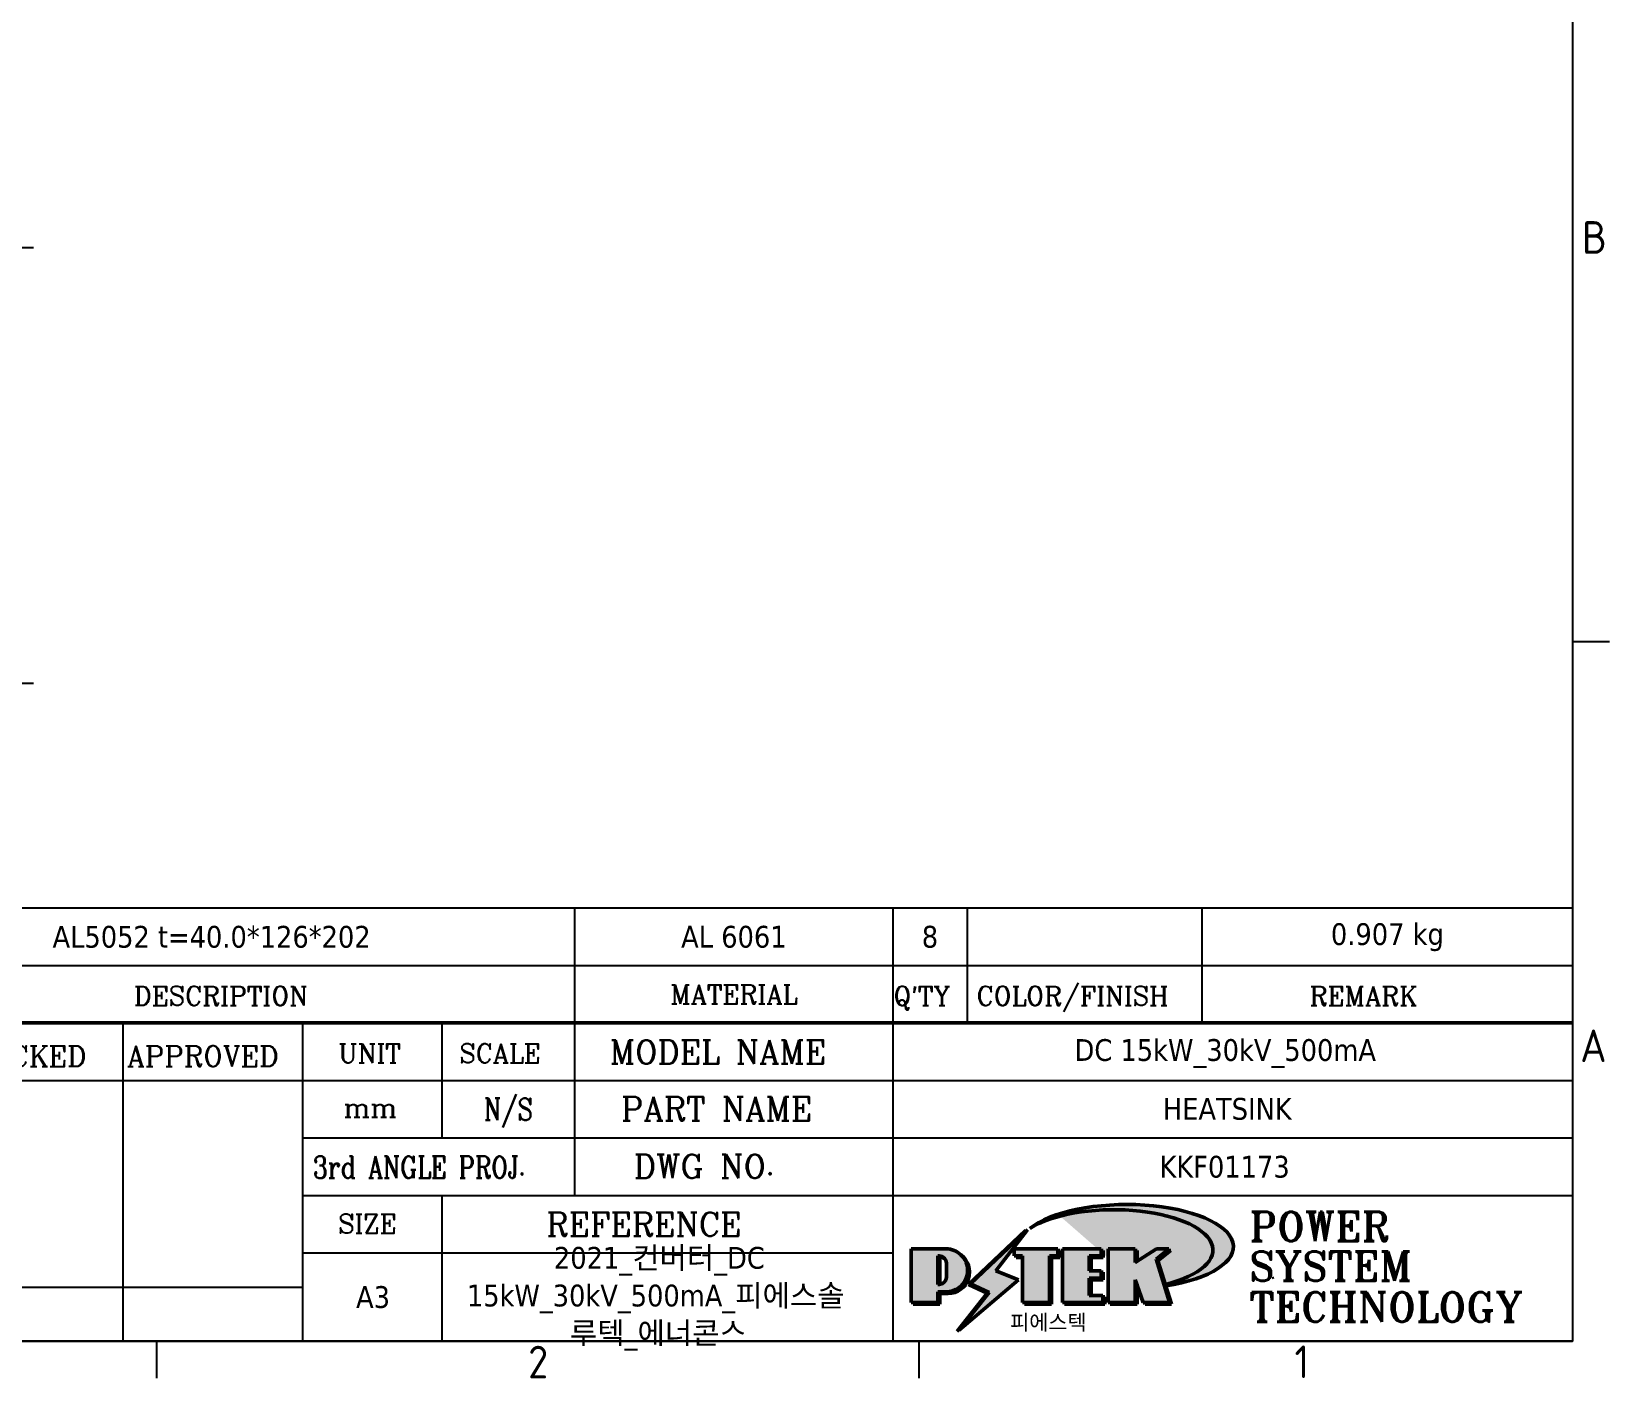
# Model space of a CAD drawing. Header units: millimetres. Extents: x 0 to 420, y 0 to 297.
# Drawn here: x 268.5 to 413.4, y 6.6 to 130.3 of the extents above; entities that cross this region are included whole.
import ezdxf
from ezdxf.enums import TextEntityAlignment as Align

# ---------------------------------------------------------------- set-up
doc = ezdxf.new("R2010")
doc.units = ezdxf.units.MM
doc.layers.get('0').update_dxf_attribs({"color": 3, "lineweight": 25, "true_color": 0x00ff00})
doc.layers.add('경계(ISO)', color=7, linetype='Continuous', lineweight=25)
doc.layers.add('해치(ISO)', color=7, linetype='Continuous', lineweight=18)
doc.layers.add('제목(ISO)', color=5, linetype='Continuous', lineweight=50, true_color=0x0000ff)
doc.layers.add('치수(ISO)', color=2, linetype='Continuous', lineweight=25, true_color=0xffff00)
doc.styles.add('HAN_370', font='', dxfattribs={"width": 2})
doc.styles.add('RC_284', font='ROMANC.shx')
doc.styles.add('RC_287', font='ROMANC.shx')
doc.styles.add('RC_292', font='ROMANC.shx')
doc.styles.add('ROMANT_294', font='romant.shx')
doc.styles.add('문자 텍스트_PSTEK_POSCO', font='isocp.shx')
doc.styles.add('치수 텍스트_PSTEK_POSCO', font='isocp.shx')
doc.styles.add('텍스트 스타일198', font='tahoma.ttf')
doc.styles.add('텍스트 스타일333', font='ROMANC.shx', dxfattribs={"width": 0.800000011920929})
doc.styles.get('HAN_370').set_extended_font_data('GulimChe')
doc.dimstyles.new('치수_PSTEK_POSCO', dxfattribs={"dimtxt": 3.5, "dimasz": 2.5, "dimexe": 2, "dimexo": 2.5, "dimgap": 1, "dimtad": 1, "dimrnd": 1e-08, "dimdsep": 46, "dimtxsty": '치수 텍스트_PSTEK_POSCO', "dimcen": 0.09, "dimdle": 10, "dimclrd": 7, "dimclre": 7, "dimclrt": 2, "dimadec": 1, "dimazin": 2, "dimtfac": 1, "dimtmove": 0, "dimatfit": 3, "dimfxl": 1, "dimtolj": 1, "dimlwd": -1, "dimlwe": -1, "dimarcsym": 0})

# ---------------------------------------------------------------- blocks, each defined once
blk = doc.blocks.new('경계 Default Border')
at = {"layer": '경계(ISO)'}
for p, q in [((410, 74.25000190734863), (413.4000015258789, 74.25000190734863)), ((280, 10), (280, 6.599999666213989)), ((350, 10), (350, 6.599999666213989))]:
    blk.add_line(p, q, dxfattribs=at)
at = {"layer": '경계(ISO)', "flags": 128}
blk.add_lwpolyline([(10, 10), (10, 287.0000076293945), (410, 287.0000076293945), (410, 10), (10, 10)], dxfattribs=at)
at = {"layer": '경계(ISO)', "color": 2, "true_color": 0xffff00, "char_height": 3.00000011920929, "attachment_point": 7, "style": '문자 텍스트_PSTEK_POSCO'}
for s, insert in [('B', (410.878270202895, 109.8463944559917)), ('A', (410.7144008173592, 35.61784856929444)), ('2', (314.127739416884, 6.57139439638704)), ('1', (384.4860661041481, 6.59999988079071))]:
    blk.add_mtext(s, dxfattribs=dict(at, insert=insert))
blk = doc.blocks.new('제목 블록 PSTEK')
at = {"true_color": 0x848484}
for points in [[(317.2195697678507, 17.0593801673321), (322.0326348870767, 21.62682475217465), (322.2781991042243, 21.94392121864296), (317.0471853425802, 16.97985676345368), (318.7512090904202, 16.1899260703855), (316.0018030350395, 12.71868385740789), (316.3356552234328, 13.00206718743325), (318.9235935156908, 16.2694494742633)], [(321.9846681452406, 19.60711530335299), (321.4042753185749, 19.60711530335299), (321.4042753185749, 19.45905590879572), (321.9846681452406, 19.45905590879572)], [(324.6615819988275, 19.45905590879572), (325.4196460989604, 19.45905590879572), (325.4196460989604, 20.11051724484596), (325.2419748254881, 20.11051724484596), (325.2419748254881, 19.60711530335299), (324.4839107253602, 19.60711530335299), (324.4839107253602, 15.3430047401139), (322.1623394187076, 15.3430047401139), (322.1623394187076, 15.19494534555726), (324.6615819988275, 15.19494534555726)], [(328.2914414389548, 19.45905590879572), (329.4054050004294, 19.45905590879572), (329.4054050004294, 20.11051724484596), (329.2277337269622, 20.11051724484596), (329.2277337269622, 19.60711530335299), (328.1137701654877, 19.60711530335299), (328.1137701654877, 18.25543873810179), (328.2914414389548, 18.25543873810179)], [(332.5088862584528, 20.1105172448466), (332.3312149849806, 20.1105172448466), (332.3312149849806, 18.99741471888368), (332.5088862584528, 19.11081371413894)], [(335.6156307331414, 20.11051724484596), (335.2535118015555, 20.11051724484596), (334.2514536401189, 19.30614745124769), (335.4855464857051, 15.3430047401139), (333.1954852176545, 15.3430047401139), (333.2478643833523, 15.19494534555726), (335.6632177591723, 15.19494534555726), (334.4291249135862, 19.15808805669106)], [(328.2914414389548, 17.41554667867274), (329.4054050004294, 17.41554667867274), (329.4054050004294, 18.10737934354514), (329.2277337269622, 18.10737934354514), (329.2277337269622, 17.56360607323003), (328.1137701654877, 17.56360607323003), (328.1137701654877, 15.9944660761648), (328.2914414389548, 15.9944660761648)], [(332.5088862584528, 16.92964231796647), (332.3312149849806, 17.43186301645164), (332.3312149849806, 15.3430047401139), (330.0369607660135, 15.3430047401139), (330.0369607660135, 15.19494534555726), (332.5088862584528, 15.19494534555726)], [(329.5356972676428, 15.8464066816075), (329.3580259941756, 15.8464066816075), (329.3580259941756, 15.3430047401139), (325.8342124037171, 15.3430047401139), (325.8342124037171, 15.19494534555726), (329.5356972676428, 15.19494534555726)]]:
    blk.add_hatch(color=252, dxfattribs=at).paths.add_polyline_path(points)
at = {"true_color": 0x0000ff}
blk.add_hatch(color=5, dxfattribs=at).paths.add_polyline_path([(321.6183518841322, 17.4193704504104), (319.5281351041078, 18.24969419629727), (322.4505835294948, 22.02344462252142), (317.2195697678507, 17.0593801673321), (318.9235935156908, 16.2694494742633), (316.1741874603099, 12.79820726128571)])
at = {"true_color": 0xff0000}
h = blk.add_hatch(color=1, dxfattribs=at)
edge = h.paths.add_edge_path(flags=0)
edge.add_line((314.2242174273352, 19.60711530335299), (314.2242174273352, 17.00126995915134))
edge.add_line((314.2242174273352, 17.00126995915134), (314.3485873187598, 17.00126995915134))
edge.add_arc((314.3485873187598, 17.6527312952023), 0.6514613360509371, 270, 360)
edge.add_line((315.0000486548106, 17.6527312952023), (315.0000486548106, 18.95565396730211))
edge.add_arc((314.3485873187598, 18.95565396730212), 0.6514613360508712, 0, 90)
edge.add_line((314.3485873187598, 19.60711530335299), (314.2242174273352, 19.60711530335299))
edge = h.paths.add_edge_path()
edge.add_arc((314.9847713324306, 18.28938669179658), 1.969189947606664, 269.9999999999959, 450)
edge.add_line((314.9847713324306, 20.25857663940318), (311.7664314776902, 20.25857663940324))
edge.add_line((311.7664314776902, 20.25857663940324), (311.7664314776902, 15.3430047401139))
edge.add_line((311.7664314776902, 15.3430047401139), (314.2242174273352, 15.3430047401139))
edge.add_line((314.2242174273352, 15.3430047401139), (314.2242174273352, 16.32019674418991))
edge.add_line((314.2242174273352, 16.32019674418991), (314.9847713324307, 16.32019674418991))
at = {"true_color": 0x848484}
h = blk.add_hatch(color=252, dxfattribs=at)
edge = h.paths.add_edge_path()
edge.add_arc((314.9847713324309, 18.28938669179657), 1.969189947606666, 270, 406.8278729790604)
edge.add_arc((315.1624426058984, 18.1413272972396), 1.969189947606962, -90, 53.560984836317004, ccw=False)
edge.add_line((315.1624426058984, 16.17213734963263), (314.4018887008024, 16.17213734963263))
edge.add_line((314.4018887008024, 16.17213734963263), (314.4018887008024, 15.19494534555726))
edge.add_line((314.4018887008024, 15.19494534555726), (311.9441027511573, 15.19494534555726))
edge.add_line((311.9441027511573, 15.19494534555726), (311.9441027511573, 15.3430047401139))
edge.add_line((311.9441027511573, 15.3430047401139), (314.2242174273352, 15.3430047401139))
edge.add_line((314.2242174273352, 15.3430047401139), (314.2242174273352, 16.32019674418991))
edge.add_line((314.2242174273352, 16.32019674418991), (314.9847713324309, 16.32019674418991))
h = blk.add_hatch(color=252, dxfattribs=at)
edge = h.paths.add_edge_path()
edge.add_line((314.4018887008024, 19.45905590879572), (314.5262585922315, 19.45905590879572))
edge.add_arc((314.5262585922314, 18.80759457274939), 0.6514613360463194, 60.4189348879147, 90.00000000000318, ccw=False)
edge.add_arc((314.3485873187602, 18.95565396730057), 0.6514613360524251, 39.96992292766206, 90.00000000009999)
edge.add_line((314.3485873187591, 19.60711530335307), (314.2242174273352, 19.60711530335298))
edge.add_line((314.2242174273352, 19.60711530335299), (314.2242174273352, 17.00126995915134))
edge.add_line((314.2242174273352, 17.00126995915134), (314.3485873187591, 17.00126995915134))
edge.add_arc((314.3485873187568, 17.652731295233), 0.6514613360816299, 270.0000000002, 274.6930825552478)
edge.add_line((314.4018887008024, 17.0034541317032), (314.4018887008024, 19.45905590879572))
at = {"true_color": 0xff0000}
for points in [[(324.4839107253602, 19.60711530335299), (325.2419748254881, 19.60711530335299), (325.2419748254881, 20.25857663940324), (321.2266040451076, 20.25857663940324), (321.2266040451076, 19.60711530335299), (321.9846681452406, 19.60711530335299), (321.9846681452406, 15.3430047401139), (324.4839107253602, 15.3430047401139)], [(329.2277337269622, 20.25857663940324), (325.65654113025, 20.25857663940324), (325.65654113025, 15.3430047401139), (329.3580259941756, 15.3430047401139), (329.3580259941756, 15.9944660761648), (328.1137701654877, 15.9944660761648), (328.1137701654877, 17.56360607323003), (329.2277337269622, 17.56360607323003), (329.2277337269622, 18.25543873810179), (328.1137701654877, 18.25543873810179), (328.1137701654877, 19.60711530335299), (329.2277337269622, 19.60711530335299)], [(332.3312149849806, 20.25857663940324), (329.8592894925411, 20.25857663940324), (329.8592894925411, 15.3430047401139), (332.3312149849806, 15.3430047401139), (332.3312149849806, 17.4318630164523), (333.0701931098801, 15.3430047401139), (335.4855464857051, 15.3430047401139), (334.2514536401189, 19.30614745124769), (335.4379594596742, 20.25857663940324), (334.3071782107978, 20.25857663940324), (332.3312149849806, 18.99741471888304)]]:
    blk.add_hatch(color=1, dxfattribs=at).paths.add_polyline_path(points)
at = {"layer": '해치(ISO)', "true_color": 0x27d1fc}
h = blk.add_hatch(color=140, dxfattribs=at)
edge = h.paths.add_edge_path()
edge.add_ellipse((330.3660919371412, 20.15576403068321), major_axis=(9.100907360794343, 0), ratio=0.4069904968023172, start_angle=301.3098473703837, end_angle=507.7436900681698)
edge.add_ellipse((331.5340919371412, 20.4634168429492), major_axis=(-9.82350664112931, 0), ratio=0.3942600559756514, start_angle=111.51207141178469, end_angle=334.47025347086895, ccw=False)
edge.add_line((335.1363447531188, 16.8601935978785), (335.0955236905705, 16.99119398620872))
at = {"color": 180, "true_color": 0x3f00ff}
for p, q in [((182.4757929790549, 51.56524660363496), (372.4757929537551, 51.56524660363496)), ((280.8758854511282, 51.56524660363496), (280.8758854511282, 41.00524660363494)), ((310.0881549537552, 51.56524660363496), (310.0881549537553, 41.00524660363494)), ((316.9044520275131, 51.56524660363496), (316.9044520275127, 41.00524660363494)), ((338.4566026226726, 51.56524660363496), (338.4566026226727, 41.00524660363494)), ((372.4757929537551, 51.56524660363496), (372.4757929537551, 11.79100474011389)), ((182.475792979055, 46.2852466036349), (372.4757929537551, 46.28524660363492)), ((239.4288871878316, 11.79100474011392), (239.4288871878316, 41.00524660363494)), ((255.9175931367356, 11.79100474011392), (255.9175931367356, 41.00524660363494)), ((268.6918866058747, 41.00524660363494), (268.6918866058747, 30.44524660363498)), ((280.8758854511282, 41.00524660363494), (280.8758854511282, 25.16524660363502)), ((310.088154953755, 41.00524660363494), (310.088154953755, 11.79100474011392)), ((206.451475290024, 35.72524660363497), (372.4757929537551, 35.72524660363497)), ((255.917593136736, 30.44524660363498), (372.4757929537552, 30.44524660363501)), ((255.9175931367359, 25.16524660363502), (372.4757929537552, 25.165246603635)), ((268.6918866058744, 25.16524660363502), (268.6918866058744, 11.79100474011392)), ((255.9175931367359, 19.88524660363481), (310.0881549537553, 19.88524660363481)), ((206.451475290024, 16.74100474011396), (255.9175931367359, 16.74100474011396)), ((182.475792979055, 11.79100474011392), (372.4757929537551, 11.79100474011389))]:
    blk.add_line(p, q, dxfattribs=at)
at = {"color": 7, "lineweight": 50}
blk.add_line((206.451475290024, 41.00524660363494), (372.4757929537551, 41.00524660363496), dxfattribs=at)
at = {"color": 7}
for p, q in [((322.2781991042243, 21.94392121864296), (317.0471853425802, 16.97985676345368)), ((322.4505835294948, 22.02344462252142), (317.2195697678507, 17.0593801673321)), ((319.5281351041078, 18.24969419629727), (322.4505835294948, 22.02344462252142)), ((322.0326348870767, 21.62682475217465), (322.2781991042243, 21.94392121864296)), ((317.2195697678507, 17.0593801673321), (322.0326348870767, 21.62682475217465)), ((311.7664314776902, 20.25900474011391), (311.7664314776902, 15.34300474011391)), ((314.9847713324309, 20.25857663940324), (311.7664314776902, 20.25857663940324)), ((314.9847713324309, 20.25857663940324), (311.7664314776902, 20.25857663940324)), ((311.7664314776902, 20.25857663940324), (311.7664314776902, 15.3430047401139)), ((314.2242174273352, 17.00126995915134), (314.2242174273352, 19.60711530335299)), ((314.2242174273352, 19.60711530335299), (314.3485873187591, 19.60711530335299)), ((314.3485873187591, 19.60711530335299), (314.2242174273352, 19.60711530335299)), ((314.2242174273352, 19.60711530335299), (314.2242174273352, 17.00126995915134)), ((314.2242174273352, 17.00126995915134), (314.2242174273352, 19.60711530335299)), ((314.2242174273352, 19.60711530335299), (314.3485873187591, 19.60711530335299)), ((314.4018887008024, 19.45905590879572), (314.5262585922314, 19.45905590879572)), ((314.4018887008024, 17.0034541317032), (314.4018887008024, 19.45905590879572)), ((315.0000486548106, 18.95565396730275), (315.0000486548106, 17.65273129520161)), ((315.0000486548106, 18.95565396730275), (315.0000486548106, 17.65273129520161)), ((325.2419748254881, 20.25857663940324), (321.2266040451076, 20.25857663940324)), ((321.2266040451076, 20.25857663940324), (321.2266040451076, 19.60711530335299)), ((325.2419748254881, 20.25857663940324), (321.2266040451076, 20.25857663940324)), ((321.2266040451076, 20.25857663940324), (321.2266040451076, 19.60711530335299)), ((321.2266040451076, 19.60711530335299), (321.9846681452406, 19.60711530335299)), ((321.2266040451076, 19.60711530335299), (321.9846681452406, 19.60711530335299)), ((321.4042753185749, 19.60711530335299), (321.4042753185749, 19.45905590879572)), ((321.9846681452406, 19.60711530335299), (321.4042753185749, 19.60711530335299)), ((321.4042753185749, 19.45905590879572), (321.9846681452406, 19.45905590879572)), ((321.9846681452406, 19.60711530335299), (321.9846681452406, 15.3430047401139)), ((321.9846681452406, 19.45905590879572), (321.9846681452406, 19.60711530335299)), ((321.9846681452406, 19.60711530335299), (321.9846681452406, 15.3430047401139)), ((324.4839107253602, 19.60711530335299), (325.2419748254881, 19.60711530335299)), ((324.4839107253602, 15.3430047401139), (324.4839107253602, 19.60711530335299)), ((325.2419748254881, 19.60711530335299), (324.4839107253602, 19.60711530335299)), ((324.4839107253602, 19.60711530335299), (324.4839107253602, 15.3430047401139)), ((324.4839107253602, 19.60711530335299), (325.2419748254881, 19.60711530335299)), ((324.4839107253602, 15.3430047401139), (324.4839107253602, 19.60711530335299)), ((324.6615819988275, 19.45905590879572), (325.4196460989604, 19.45905590879572)), ((324.6615819988275, 15.19494534555726), (324.6615819988275, 19.45905590879572)), ((325.2419748254881, 19.60711530335299), (325.2419748254881, 20.25857663940324)), ((325.2419748254881, 19.60711530335299), (325.2419748254881, 20.25857663940324)), ((325.4196460989604, 20.11051724484596), (325.2419748254881, 20.11051724484596)), ((325.2419748254881, 20.11051724484596), (325.2419748254881, 19.60711530335299)), ((325.4196460989604, 19.45905590879572), (325.4196460989604, 20.11051724484596)), ((329.2277337269622, 20.25857663940324), (325.65654113025, 20.25857663940324)), ((325.65654113025, 20.25857663940324), (325.65654113025, 15.3430047401139)), ((325.65654113025, 20.25857663940324), (325.65654113025, 15.3430047401139)), ((329.2277337269622, 20.25857663940324), (325.65654113025, 20.25857663940324)), ((328.1137701654877, 18.25543873810179), (328.1137701654877, 19.60711530335299)), ((328.1137701654877, 19.60711530335299), (329.2277337269622, 19.60711530335299)), ((329.2277337269622, 19.60711530335299), (328.1137701654877, 19.60711530335299)), ((328.1137701654877, 19.60711530335299), (328.1137701654877, 18.25543873810179)), ((328.1137701654877, 18.25543873810179), (328.1137701654877, 19.60711530335299)), ((328.1137701654877, 19.60711530335299), (329.2277337269622, 19.60711530335299)), ((328.2914414389548, 18.25543873810179), (328.2914414389548, 19.45905590879572)), ((328.2914414389548, 19.45905590879572), (329.4054050004294, 19.45905590879572)), ((329.2277337269622, 19.60711530335299), (329.2277337269622, 20.25857663940324)), ((329.2277337269622, 19.60711530335299), (329.2277337269622, 20.25857663940324)), ((329.4054050004294, 20.11051724484596), (329.2277337269622, 20.11051724484596)), ((329.2277337269622, 20.11051724484596), (329.2277337269622, 19.60711530335299)), ((329.4054050004294, 19.45905590879572), (329.4054050004294, 20.11051724484596)), ((332.3312149849806, 20.25857663940324), (329.8592894925411, 20.25857663940324)), ((329.8592894925411, 20.25857663940324), (329.8592894925411, 15.3430047401139)), ((329.8592894925411, 20.25857663940324), (329.8592894925411, 15.3430047401139)), ((332.3312149849806, 20.25857663940324), (329.8592894925411, 20.25857663940324)), ((334.3071782107978, 20.25857663940324), (332.3312149849806, 18.99741471888304)), ((332.3312149849806, 18.99741471888304), (332.3312149849806, 20.25857663940324)), ((334.3071782107978, 20.25857663940324), (332.3312149849806, 18.99741471888304)), ((332.3312149849806, 18.99741471888304), (332.3312149849806, 20.25857663940324)), ((332.5088862584528, 20.1105172448466), (332.3312149849806, 20.1105172448466)), ((332.3312149849806, 20.1105172448466), (332.3312149849806, 18.99741471888368)), ((332.3312149849806, 18.99741471888368), (332.5088862584528, 19.11081371413894)), ((332.5088862584528, 19.11081371413894), (332.5088862584528, 20.1105172448466)), ((334.2514536401189, 19.30614745124769), (335.4379594596742, 20.25857663940324)), ((334.2514536401189, 19.30614745124769), (335.4379594596742, 20.25857663940324)), ((335.2535118015555, 20.11051724484596), (334.2514536401189, 19.30614745124769)), ((335.4855464857051, 15.3430047401139), (334.2514536401189, 19.30614745124769)), ((334.2514536401189, 19.30614745124769), (335.4855464857051, 15.3430047401139)), ((335.4855464857051, 15.3430047401139), (334.2514536401189, 19.30614745124769)), ((335.4379594596742, 20.25857663940324), (334.3071782107978, 20.25857663940324)), ((335.4379594596742, 20.25857663940324), (334.3071782107978, 20.25857663940324)), ((334.4291249135862, 19.15808805669104), (335.6156307331414, 20.11051724484596)), ((335.6632177591723, 15.19494534555726), (334.4291249135862, 19.15808805669104)), ((335.6156307331414, 20.11051724484596), (335.2535118015555, 20.11051724484596)), ((316.1741874603099, 12.79820726128571), (321.6183518841322, 17.4193704504104)), ((321.6183518841322, 17.4193704504104), (319.5281351041078, 18.24969419629727)), ((329.2277337269622, 18.25543873810179), (328.1137701654877, 18.25543873810179)), ((328.1137701654877, 18.25543873810179), (328.2914414389548, 18.25543873810179)), ((329.2277337269622, 18.25543873810179), (328.1137701654877, 18.25543873810179)), ((328.1137701654877, 17.56360607323003), (329.2277337269622, 17.56360607323003)), ((328.1137701654877, 15.9944660761648), (328.1137701654877, 17.56360607323003)), ((329.2277337269622, 17.56360607323003), (328.1137701654877, 17.56360607323003)), ((328.1137701654877, 17.56360607323003), (328.1137701654877, 15.9944660761648)), ((328.1137701654877, 17.56360607323003), (329.2277337269622, 17.56360607323003)), ((328.1137701654877, 15.9944660761648), (328.1137701654877, 17.56360607323003)), ((328.2914414389548, 15.9944660761648), (328.2914414389548, 17.41554667867274)), ((328.2914414389548, 17.41554667867274), (329.4054050004294, 17.41554667867274)), ((329.2277337269622, 17.56360607323003), (329.2277337269622, 18.25543873810179)), ((329.2277337269622, 17.56360607323003), (329.2277337269622, 18.25543873810179)), ((329.4054050004294, 18.10737934354514), (329.2277337269622, 18.10737934354514)), ((329.2277337269622, 18.10737934354514), (329.2277337269622, 17.56360607323003)), ((329.4054050004294, 17.41554667867274), (329.4054050004294, 18.10737934354514)), ((332.3312149849806, 17.4318630164523), (333.0701931098801, 15.3430047401139)), ((332.3312149849806, 15.3430047401139), (332.3312149849806, 17.4318630164523)), ((332.5088862584528, 16.92964231796647), (332.3312149849806, 17.43186301645164)), ((332.3312149849806, 17.43186301645164), (332.3312149849806, 15.3430047401139)), ((332.3312149849806, 17.4318630164523), (333.0701931098801, 15.3430047401139)), ((332.3312149849806, 15.3430047401139), (332.3312149849806, 17.4318630164523)), ((345.0447381189468, 17.50375595811051), (344.9867755289346, 17.689895936919)), ((314.3485873187591, 17.00126995915134), (314.2242174273352, 17.00126995915134)), ((314.2242174273352, 17.00126995915134), (314.3485873187591, 17.00126995915134)), ((314.3485873187591, 17.00126995915134), (314.2242174273352, 17.00126995915134)), ((314.2242174273352, 16.32019674418991), (314.9847713324309, 16.32019674418991)), ((314.2242174273352, 15.3430047401139), (314.2242174273352, 16.32019674418991)), ((314.9847713324309, 16.32019674418991), (314.2242174273352, 16.32019674418991)), ((314.2242174273352, 16.32019674418991), (314.2242174273352, 15.3430047401139)), ((314.2242174273352, 16.32019674418991), (314.9847713324309, 16.32019674418991)), ((314.2242174273352, 15.3430047401139), (314.2242174273352, 16.32019674418991)), ((314.4018887008024, 16.17213734963263), (315.162442605898, 16.17213734963263)), ((314.4018887008024, 15.19494534555726), (314.4018887008024, 16.17213734963263)), ((318.7512090904202, 16.1899260703855), (316.0018030350395, 12.71868385740789)), ((318.9235935156908, 16.2694494742633), (316.1741874603099, 12.79820726128571)), ((316.3356552234328, 13.00206718743325), (318.9235935156908, 16.2694494742633)), ((317.0471853425802, 16.97985676345368), (318.7512090904202, 16.1899260703855)), ((318.9235935156908, 16.2694494742633), (317.2195697678507, 17.0593801673321)), ((317.2195697678507, 17.0593801673321), (318.9235935156908, 16.2694494742633)), ((329.3580259941756, 15.9944660761648), (328.1137701654877, 15.9944660761648)), ((328.1137701654877, 15.9944660761648), (328.2914414389548, 15.9944660761648)), ((329.3580259941756, 15.9944660761648), (328.1137701654877, 15.9944660761648)), ((329.3580259941756, 15.3430047401139), (329.3580259941756, 15.9944660761648)), ((329.3580259941756, 15.3430047401139), (329.3580259941756, 15.9944660761648)), ((332.5088862584528, 15.19494534555726), (332.5088862584528, 16.92964231796647)), ((311.7664314776902, 15.3430047401139), (314.2242174273352, 15.3430047401139)), ((311.7664314776902, 15.3430047401139), (314.2242174273352, 15.3430047401139)), ((314.2242174273352, 15.3430047401139), (311.9441027511573, 15.3430047401139)), ((311.9441027511573, 15.3430047401139), (311.9441027511573, 15.19494534555726)), ((311.9441027511573, 15.19494534555726), (314.4018887008024, 15.19494534555726)), ((321.9846681452406, 15.3430047401139), (324.4839107253602, 15.3430047401139)), ((321.9846681452406, 15.3430047401139), (324.4839107253602, 15.3430047401139)), ((324.4839107253602, 15.3430047401139), (322.1623394187076, 15.3430047401139)), ((322.1623394187076, 15.3430047401139), (322.1623394187076, 15.19494534555726)), ((322.1623394187076, 15.19494534555726), (324.6615819988275, 15.19494534555726)), ((325.65654113025, 15.3430047401139), (329.3580259941756, 15.3430047401139)), ((325.65654113025, 15.3430047401139), (329.3580259941756, 15.3430047401139)), ((329.3580259941756, 15.3430047401139), (325.8342124037171, 15.3430047401139)), ((325.8342124037171, 15.3430047401139), (325.8342124037171, 15.19494534555726)), ((325.8342124037171, 15.19494534555726), (329.5356972676428, 15.19494534555726)), ((329.5356972676428, 15.8464066816075), (329.3580259941756, 15.8464066816075)), ((329.3580259941756, 15.8464066816075), (329.3580259941756, 15.3430047401139)), ((329.5356972676428, 15.19494534555726), (329.5356972676428, 15.8464066816075)), ((329.8592894925411, 15.3430047401139), (332.3312149849806, 15.3430047401139)), ((329.8592894925411, 15.3430047401139), (332.3312149849806, 15.3430047401139)), ((332.3312149849806, 15.3430047401139), (330.0369607660135, 15.3430047401139)), ((330.0369607660135, 15.3430047401139), (330.0369607660135, 15.19494534555726)), ((330.0369607660135, 15.19494534555726), (332.5088862584528, 15.19494534555726)), ((333.0701931098801, 15.3430047401139), (335.4855464857051, 15.3430047401139)), ((333.0701931098801, 15.3430047401139), (335.4855464857051, 15.3430047401139)), ((335.4855464857051, 15.3430047401139), (333.1954852176545, 15.3430047401139)), ((333.1954852176545, 15.3430047401139), (333.2478643833523, 15.19494534555726)), ((333.2478643833523, 15.19494534555726), (335.6632177591723, 15.19494534555726)), ((316.0018030350395, 12.71868385740789), (316.3356552234328, 13.00206718743325))]:
    blk.add_line(p, q, dxfattribs=at)
at = {"color": 5, "true_color": 0x0000ff}
for p, q in [((322.4505835294948, 22.02344462252142), (317.2195697678507, 17.0593801673321)), ((319.5281351041078, 18.24969419629727), (322.4505835294948, 22.02344462252142)), ((316.1741874603099, 12.79820726128571), (321.6183518841322, 17.4193704504104)), ((321.6183518841322, 17.4193704504104), (319.5281351041078, 18.24969419629727)), ((318.9235935156908, 16.2694494742633), (316.1741874603099, 12.79820726128571)), ((317.2195697678507, 17.0593801673321), (318.9235935156908, 16.2694494742633))]:
    blk.add_line(p, q, dxfattribs=at)
at = {"color": 1, "true_color": 0xff0000}
for p, q in [((314.9847713324309, 20.25857663940324), (311.7664314776902, 20.25857663940324)), ((311.7664314776902, 20.25857663940324), (311.7664314776902, 15.3430047401139)), ((314.2242174273352, 17.00126995915134), (314.2242174273352, 19.60711530335299)), ((314.2242174273352, 19.60711530335299), (314.3485873187591, 19.60711530335299)), ((315.0000486548106, 18.95565396730275), (315.0000486548106, 17.65273129520161)), ((325.2419748254881, 20.25857663940324), (321.2266040451076, 20.25857663940324)), ((321.2266040451076, 20.25857663940324), (321.2266040451076, 19.60711530335299)), ((321.2266040451076, 19.60711530335299), (321.9846681452406, 19.60711530335299)), ((321.9846681452406, 19.60711530335299), (321.9846681452406, 15.3430047401139)), ((324.4839107253602, 19.60711530335299), (325.2419748254881, 19.60711530335299)), ((324.4839107253602, 15.3430047401139), (324.4839107253602, 19.60711530335299)), ((325.2419748254881, 19.60711530335299), (325.2419748254881, 20.25857663940324)), ((329.2277337269622, 20.25857663940324), (325.65654113025, 20.25857663940324)), ((325.65654113025, 20.25857663940324), (325.65654113025, 15.3430047401139)), ((328.1137701654877, 18.25543873810179), (328.1137701654877, 19.60711530335299)), ((328.1137701654877, 19.60711530335299), (329.2277337269622, 19.60711530335299)), ((329.2277337269622, 19.60711530335299), (329.2277337269622, 20.25857663940324)), ((332.3312149849806, 20.25857663940324), (329.8592894925411, 20.25857663940324)), ((329.8592894925411, 20.25857663940324), (329.8592894925411, 15.3430047401139)), ((334.3071782107978, 20.25857663940324), (332.3312149849806, 18.99741471888304)), ((332.3312149849806, 18.99741471888304), (332.3312149849806, 20.25857663940324)), ((334.2514536401189, 19.30614745124769), (335.4379594596742, 20.25857663940324)), ((335.4855464857051, 15.3430047401139), (334.2514536401189, 19.30614745124769)), ((335.4379594596742, 20.25857663940324), (334.3071782107978, 20.25857663940324)), ((329.2277337269622, 18.25543873810179), (328.1137701654877, 18.25543873810179)), ((328.1137701654877, 17.56360607323003), (329.2277337269622, 17.56360607323003)), ((328.1137701654877, 15.9944660761648), (328.1137701654877, 17.56360607323003)), ((329.2277337269622, 17.56360607323003), (329.2277337269622, 18.25543873810179)), ((332.3312149849806, 17.4318630164523), (333.0701931098801, 15.3430047401139)), ((332.3312149849806, 15.3430047401139), (332.3312149849806, 17.4318630164523)), ((314.3485873187591, 17.00126995915134), (314.2242174273352, 17.00126995915134)), ((314.2242174273352, 16.32019674418991), (314.9847713324309, 16.32019674418991)), ((314.2242174273352, 15.3430047401139), (314.2242174273352, 16.32019674418991)), ((329.3580259941756, 15.9944660761648), (328.1137701654877, 15.9944660761648)), ((329.3580259941756, 15.3430047401139), (329.3580259941756, 15.9944660761648)), ((311.7664314776902, 15.3430047401139), (314.2242174273352, 15.3430047401139)), ((321.9846681452406, 15.3430047401139), (324.4839107253602, 15.3430047401139)), ((325.65654113025, 15.3430047401139), (329.3580259941756, 15.3430047401139)), ((329.8592894925411, 15.3430047401139), (332.3312149849806, 15.3430047401139)), ((333.0701931098801, 15.3430047401139), (335.4855464857051, 15.3430047401139))]:
    blk.add_line(p, q, dxfattribs=at)
at = {"color": 7}
for centre, radius, start, end in [((314.3485873187598, 18.95565396730211), 0.6514613360508712, 0, 90), ((314.3485873187602, 18.95565396730057), 0.6514613360524251, 39.96992292766117, 90), ((314.3485873187598, 18.95565396730212), 0.6514613360508712, 0, 90), ((314.5262585922314, 18.80759457274939), 0.6514613360463193, 60.41893488791137, 90), ((314.9847713324309, 18.28938669179658), 1.969189947606665, 270, 90), ((314.9847713324309, 18.28938669179658), 1.969189947606665, 270, 90), ((314.9847713324307, 18.2893866917965), 1.969189947606594, 270, 46.82787297909833), ((315.1624426058984, 18.1413272972396), 1.969189947606961, 270, 53.56098483636067), ((314.3485873187597, 17.65273129520228), 0.6514613360509381, 270, 0), ((314.3485873187598, 17.6527312952023), 0.6514613360509381, 270, 0), ((314.3485873187568, 17.652731295233), 0.6514613360816299, 270, 274.6930825552478)]:
    blk.add_arc(centre, radius, start, end, dxfattribs=at)
at = {"color": 1, "true_color": 0xff0000}
for centre, radius, start, end in [((314.3485873187598, 18.95565396730211), 0.6514613360508712, 0, 90), ((314.9847713324309, 18.28938669179657), 1.969189947606665, 270, 90), ((314.3485873187598, 17.6527312952023), 0.6514613360509381, 270, 0)]:
    blk.add_arc(centre, radius, start, end, dxfattribs=at)
at = {"layer": '제목(ISO)'}
for p, q in [((322.2781991042243, 21.94392121864296), (317.0471853425802, 16.97985676345368)), ((322.4505835294948, 22.02344462252142), (317.2195697678507, 17.0593801673321)), ((319.5281351041078, 18.24969419629727), (322.4505835294948, 22.02344462252142)), ((322.0326348870767, 21.62682475217465), (322.2781991042243, 21.94392121864296)), ((317.2195697678507, 17.0593801673321), (322.0326348870767, 21.62682475217465)), ((314.9847713324306, 20.25857663940324), (311.7664314776902, 20.25857663940324)), ((311.7664314776902, 20.25857663940324), (311.7664314776902, 15.3430047401139)), ((314.2242174273352, 17.00126995915134), (314.2242174273352, 19.60711530335299)), ((314.2242174273352, 19.60711530335299), (314.3485873187598, 19.60711530335299)), ((314.3485873187591, 19.60711530335299), (314.2242174273352, 19.60711530335299)), ((314.2242174273352, 19.60711530335299), (314.2242174273352, 17.00126995915134)), ((314.4018887008024, 19.45905590879572), (314.5262585922314, 19.45905590879572)), ((314.4018887008024, 17.0034541317032), (314.4018887008024, 19.45905590879572)), ((315.0000486548106, 18.95565396730211), (315.0000486548106, 17.6527312952023)), ((325.2419748254881, 20.25857663940324), (321.2266040451076, 20.25857663940324)), ((321.2266040451076, 20.25857663940324), (321.2266040451076, 19.60711530335299)), ((321.2266040451076, 19.60711530335299), (321.9846681452406, 19.60711530335299)), ((321.9846681452406, 19.60711530335299), (321.4042753185749, 19.60711530335299)), ((321.4042753185749, 19.60711530335299), (321.4042753185749, 19.45905590879572)), ((321.4042753185749, 19.45905590879572), (321.9846681452406, 19.45905590879572)), ((321.9846681452406, 19.60711530335299), (321.9846681452406, 15.3430047401139)), ((321.9846681452406, 19.45905590879572), (321.9846681452406, 19.60711530335299)), ((324.4839107253602, 19.60711530335299), (325.2419748254881, 19.60711530335299)), ((324.4839107253602, 15.3430047401139), (324.4839107253602, 19.60711530335299)), ((325.2419748254881, 19.60711530335299), (324.4839107253602, 19.60711530335299)), ((324.4839107253602, 19.60711530335299), (324.4839107253602, 15.3430047401139)), ((324.6615819988275, 19.45905590879572), (325.4196460989604, 19.45905590879572)), ((324.6615819988275, 15.19494534555726), (324.6615819988275, 19.45905590879572)), ((325.2419748254881, 19.60711530335299), (325.2419748254881, 20.25857663940324)), ((325.4196460989604, 20.11051724484596), (325.2419748254881, 20.11051724484596)), ((325.2419748254881, 20.11051724484596), (325.2419748254881, 19.60711530335299)), ((325.4196460989604, 19.45905590879572), (325.4196460989604, 20.11051724484596)), ((329.2277337269622, 20.25857663940324), (325.65654113025, 20.25857663940324)), ((325.65654113025, 20.25857663940324), (325.65654113025, 15.3430047401139)), ((328.1137701654877, 18.25543873810179), (328.1137701654877, 19.60711530335299)), ((328.1137701654877, 19.60711530335299), (329.2277337269622, 19.60711530335299)), ((329.2277337269622, 19.60711530335299), (328.1137701654877, 19.60711530335299)), ((328.1137701654877, 19.60711530335299), (328.1137701654877, 18.25543873810179)), ((328.2914414389548, 19.45905590879572), (329.4054050004294, 19.45905590879572)), ((328.2914414389548, 18.25543873810179), (328.2914414389548, 19.45905590879572)), ((329.2277337269622, 19.60711530335299), (329.2277337269622, 20.25857663940324)), ((329.4054050004294, 20.11051724484596), (329.2277337269622, 20.11051724484596)), ((329.2277337269622, 20.11051724484596), (329.2277337269622, 19.60711530335299)), ((329.4054050004294, 19.45905590879572), (329.4054050004294, 20.11051724484596)), ((332.3312149849806, 20.25857663940324), (329.8592894925411, 20.25857663940324)), ((329.8592894925411, 20.25857663940324), (329.8592894925411, 15.3430047401139)), ((334.3071782107978, 20.25857663940324), (332.3312149849806, 18.99741471888304)), ((332.3312149849806, 18.99741471888304), (332.3312149849806, 20.25857663940324)), ((332.5088862584528, 20.1105172448466), (332.3312149849806, 20.1105172448466)), ((332.3312149849806, 20.1105172448466), (332.3312149849806, 18.99741471888368)), ((332.3312149849806, 18.99741471888368), (332.5088862584528, 19.11081371413894)), ((332.5088862584528, 19.11081371413894), (332.5088862584528, 20.1105172448466)), ((334.2514536401189, 19.30614745124769), (335.4379594596742, 20.25857663940324)), ((335.2535118015555, 20.11051724484596), (334.2514536401189, 19.30614745124769)), ((335.4855464857051, 15.3430047401139), (334.2514536401189, 19.30614745124769)), ((334.2514536401189, 19.30614745124769), (335.4855464857051, 15.3430047401139)), ((335.4379594596742, 20.25857663940324), (334.3071782107978, 20.25857663940324)), ((334.4291249135862, 19.15808805669106), (335.6156307331414, 20.11051724484596)), ((335.6632177591723, 15.19494534555726), (334.4291249135862, 19.15808805669106)), ((335.6156307331414, 20.11051724484596), (335.2535118015555, 20.11051724484596)), ((316.1741874603099, 12.79820726128571), (321.6183518841322, 17.4193704504104)), ((321.6183518841322, 17.4193704504104), (319.5281351041078, 18.24969419629727)), ((329.2277337269622, 18.25543873810179), (328.1137701654877, 18.25543873810179)), ((328.1137701654877, 18.25543873810179), (328.2914414389548, 18.25543873810179)), ((328.1137701654877, 15.9944660761648), (328.1137701654877, 17.56360607323003)), ((328.1137701654877, 17.56360607323003), (329.2277337269622, 17.56360607323003)), ((329.2277337269622, 17.56360607323003), (328.1137701654877, 17.56360607323003)), ((328.1137701654877, 17.56360607323003), (328.1137701654877, 15.9944660761648)), ((328.2914414389548, 17.41554667867274), (329.4054050004294, 17.41554667867274)), ((328.2914414389548, 15.9944660761648), (328.2914414389548, 17.41554667867274)), ((329.2277337269622, 17.56360607323003), (329.2277337269622, 18.25543873810179)), ((329.4054050004294, 18.10737934354514), (329.2277337269622, 18.10737934354514)), ((329.2277337269622, 18.10737934354514), (329.2277337269622, 17.56360607323003)), ((329.4054050004294, 17.41554667867274), (329.4054050004294, 18.10737934354514)), ((332.3312149849806, 15.3430047401139), (332.3312149849806, 17.4318630164523)), ((332.3312149849806, 17.4318630164523), (333.0701931098801, 15.3430047401139)), ((332.5088862584528, 16.92964231796647), (332.3312149849806, 17.43186301645164)), ((332.3312149849806, 17.43186301645164), (332.3312149849806, 15.3430047401139)), ((314.3485873187598, 17.00126995915134), (314.2242174273352, 17.00126995915134)), ((314.2242174273352, 17.00126995915134), (314.3485873187591, 17.00126995915134)), ((314.2242174273352, 15.3430047401139), (314.2242174273352, 16.32019674418991)), ((314.2242174273352, 16.32019674418991), (314.9847713324307, 16.32019674418991)), ((314.9847713324309, 16.32019674418991), (314.2242174273352, 16.32019674418991)), ((314.2242174273352, 16.32019674418991), (314.2242174273352, 15.3430047401139)), ((314.4018887008024, 15.19494534555726), (314.4018887008024, 16.17213734963263)), ((314.4018887008024, 16.17213734963263), (315.1624426058984, 16.17213734963263)), ((318.7512090904202, 16.1899260703855), (316.0018030350395, 12.71868385740789)), ((318.9235935156908, 16.2694494742633), (316.1741874603099, 12.79820726128571)), ((316.3356552234328, 13.00206718743325), (318.9235935156908, 16.2694494742633)), ((317.0471853425802, 16.97985676345368), (318.7512090904202, 16.1899260703855)), ((317.2195697678507, 17.0593801673321), (318.9235935156908, 16.2694494742633)), ((318.9235935156908, 16.2694494742633), (317.2195697678507, 17.0593801673321)), ((329.3580259941756, 15.9944660761648), (328.1137701654877, 15.9944660761648)), ((328.1137701654877, 15.9944660761648), (328.2914414389548, 15.9944660761648)), ((329.3580259941756, 15.3430047401139), (329.3580259941756, 15.9944660761648)), ((332.5088862584528, 15.19494534555726), (332.5088862584528, 16.92964231796647)), ((311.7664314776902, 15.3430047401139), (314.2242174273352, 15.3430047401139)), ((314.2242174273352, 15.3430047401139), (311.9441027511573, 15.3430047401139)), ((311.9441027511573, 15.3430047401139), (311.9441027511573, 15.19494534555726)), ((311.9441027511573, 15.19494534555726), (314.4018887008024, 15.19494534555726)), ((321.9846681452406, 15.3430047401139), (324.4839107253602, 15.3430047401139)), ((324.4839107253602, 15.3430047401139), (322.1623394187076, 15.3430047401139)), ((322.1623394187076, 15.3430047401139), (322.1623394187076, 15.19494534555726)), ((322.1623394187076, 15.19494534555726), (324.6615819988275, 15.19494534555726)), ((325.65654113025, 15.3430047401139), (329.3580259941756, 15.3430047401139)), ((329.3580259941756, 15.3430047401139), (325.8342124037171, 15.3430047401139)), ((325.8342124037171, 15.3430047401139), (325.8342124037171, 15.19494534555726)), ((325.8342124037171, 15.19494534555726), (329.5356972676428, 15.19494534555726)), ((329.5356972676428, 15.8464066816075), (329.3580259941756, 15.8464066816075)), ((329.3580259941756, 15.8464066816075), (329.3580259941756, 15.3430047401139)), ((329.5356972676428, 15.19494534555726), (329.5356972676428, 15.8464066816075)), ((329.8592894925411, 15.3430047401139), (332.3312149849806, 15.3430047401139)), ((332.3312149849806, 15.3430047401139), (330.0369607660135, 15.3430047401139)), ((330.0369607660135, 15.3430047401139), (330.0369607660135, 15.19494534555726)), ((330.0369607660135, 15.19494534555726), (332.5088862584528, 15.19494534555726)), ((333.0701931098801, 15.3430047401139), (335.4855464857051, 15.3430047401139)), ((335.4855464857051, 15.3430047401139), (333.1954852176545, 15.3430047401139)), ((333.1954852176545, 15.3430047401139), (333.2478643833523, 15.19494534555726)), ((333.2478643833523, 15.19494534555726), (335.6632177591723, 15.19494534555726)), ((316.0018030350395, 12.71868385740789), (316.3356552234328, 13.00206718743325))]:
    blk.add_line(p, q, dxfattribs=at)
at = {"layer": '제목(ISO)', "color": 4, "true_color": 0x00ffff}
blk.add_line((335.1363447531188, 16.8601935978785), (335.0955236905705, 16.99119398620872), dxfattribs=at)
at = {"layer": '제목(ISO)'}
for centre, radius, start, end in [((314.3485873187598, 18.95565396730212), 0.6514613360508712, 0, 90), ((314.3485873187602, 18.95565396730057), 0.6514613360524251, 39.96992292766117, 90), ((314.5262585922314, 18.80759457274939), 0.6514613360463193, 60.41893488791137, 90), ((314.9847713324306, 18.28938669179658), 1.969189947606664, 46.82787297909431, 90), ((314.9847713324307, 18.2893866917965), 1.969189947606594, 270, 46.82787297909833), ((314.9847713324309, 18.28938669179657), 1.969189947606666, 270, 46.8278729790603), ((315.1624426058984, 18.1413272972396), 1.969189947606962, 270, 53.56098483631701), ((314.3485873187598, 17.6527312952023), 0.6514613360509371, 270, 0), ((314.3485873187568, 17.652731295233), 0.6514613360816299, 270, 274.6930825552478)]:
    blk.add_arc(centre, radius, start, end, dxfattribs=at)
at = {"layer": '제목(ISO)', "color": 4, "true_color": 0x00ffff}
for centre, major_axis, ratio, start_param, end_param in [((331.5340919371412, 20.4634168429492), (9.82350664112931, 0), 0.3942600559756514, 5.087845455444478, 8.97919982663645), ((330.3660919371412, 20.15576403068321), (9.100907360794343, 0), 0.4069904968023172, 5.258848905294775, 8.861799147915196)]:
    blk.add_ellipse(centre, major_axis=major_axis, ratio=ratio, start_param=start_param, end_param=end_param, dxfattribs=at)
at = {"color": 2, "true_color": 0xffff00}
for s, height, style, p in [('DESCRIPTION', 1.742399930953979, 'RC_284', (240.4025565652523, 42.62317362549192)), ("Q'TY", 1.742399930953979, 'RC_284', (310.1440786515383, 42.62317362549192)), ('COLOR/FINISH', 1.742399930953979, 'RC_284', (317.7725341324144, 42.62317362549192)), ('REMARK', 1.742399930953979, 'RC_284', (348.346649953877, 42.62317362549192)), ('MODEL NAME', 2.178000062704086, 'RC_292', (284.096330289083, 37.25462520371384)), ('CHECKED', 1.899999976158142, 'RC_287', (223.6856844514997, 37.00893196870329)), ('APPROVED', 1.899999976158142, 'RC_287', (239.7795453577791, 37.00893196870329)), ('UNIT', 1.742399930953979, 'RC_284', (259.1652673287452, 37.34317362549218)), ('SCALE', 1.742399930953979, 'RC_284', (270.2934779252897, 37.34317362549218)), ('mm', 1.742399930953979, 'RC_284', (259.6505418159997, 32.3543089683787)), ('PART NAME', 2.178000062704086, 'RC_292', (285.1416959765849, 32.03045329421792)), (' DWG NO.', 2.178000062704086, 'RC_292', (284.8124284083233, 26.75045329421772)), ('SIZE', 1.742399930953979, 'RC_284', (259.1652673287452, 21.69497768947366)), ('REFERENCE', 2.178000062704086, 'RC_292', (278.2741065029841, 21.43214925458022))]:
    blk.add_text(s, height=height, dxfattribs=dict(at, style=style)).set_placement(p)
at = {"color": 2, "true_color": 0xffff00, "style": 'RC_284'}
blk.add_text('MATERIAL', height=1.742399930953979, dxfattribs=at).set_placement((295.4820202024417, 43.64524660363492), align=Align.MIDDLE_CENTER)
at = {"color": 7, "style": '텍스트 스타일333', "width": 0.7999999523162842}
blk.add_text('N/S', height=2.000000029802322, dxfattribs=at).set_placement((274.7838860285014, 33.08524660363496), align=Align.MIDDLE_CENTER)
at = {"color": 2, "true_color": 0xffff00, "style": '텍스트 스타일333', "width": 0.7999999523162842}
blk.add_text('3rd ANGLE PROJ.', height=2.000000029802322, dxfattribs=at).set_placement((256.8430306642954, 26.76148381654429))
at = {"color": 7, "style": 'ROMANT_294'}
for s, p in [('POWER', (342.82727231297, 20.97115304607566)), ('SYSTEM', (342.82727231297, 17.3284636719184)), ('TECHNOLOGY', (342.82727231297, 13.57194088644453))]:
    blk.add_text(s, height=2.700000107288361, dxfattribs=at).set_placement(p)
at = {"color": 7, "insert": (320.8519732224835, 14.21236326823155), "char_height": 1.400000005960464, "attachment_point": 1, "line_spacing_factor": 0.3319999873638153, "style": 'HAN_370'}
blk.add_mtext('\\fHY견고딕|b0|i0;\\H1.4000;피에스텍', dxfattribs=at)
at = {"layer": '제목(ISO)', "color": 7, "style": '텍스트 스타일198'}
for tag, p in [('부품_번호_001', (195.905886412348, 47.68004260673702)), ('설명_001', (232.9409580841909, 47.92245856837096)), ('재질_001', (290.6512612630799, 47.92591818687281)), ("3._Q'TY_001", (312.7454639947066, 47.92524659519486)), ('질량\\P3;_001', (350.3046145979153, 48.1643332325385)), ('1._MODEL_NAME_001', (326.7684841840689, 37.52172745615292)), ('제목_001', (334.8781439214721, 32.12134217035067)), ('부품_번호_001', (334.5651266655799, 26.8052465951949)), ('설계자_001', (209.9396160013646, 25.23446884679021)), ('프로젝트_001', (278.9744245225954, 18.43951439740151)), ('시트_크기_001', (260.807090429518, 14.83812566343425)), ('프로젝트_002', (270.9791918143218, 14.97568842208535)), ('작성_날짜_001', (207.6736656800234, 13.26600473167383)), ('프로젝트_003', (280.4473441481205, 11.5491460676562))]:
    blk.add_attdef(tag, p, '', height=2.000000029802322, dxfattribs=at)
for tag, p in [('4._COLOR', (327.6805273250926, 48.92524660363493)), ('점검자', (231.1845342133799, 26.23312567187446)), ('엔지니어링_승인자', (247.673240162284, 26.23312567187446)), ('점검_날짜', (231.1845342133799, 14.26600474011394)), ('엔지니어링_승인_날짜', (247.6732401622839, 14.26600474011394))]:
    blk.add_attdef(tag, text='', height=2.000000029802322, dxfattribs=at).set_placement(p, align=Align.MIDDLE_CENTER)
blk = doc.blocks.new('*D40')
at = {"layer": 'Defpoints', "color": 0, "transparency": 16777216}
for p in [(255.5422998925882, 110.4315388275637), (266.7209588979628, 110.4315388275637), (252.6922998925882, 70.43153882756374)]:
    blk.add_point(p, dxfattribs=at)
at = {"layer": '치수(ISO)', "color": 7, "transparency": 16777216}
for p, q in [((258.0422998925882, 110.4315388275637), (268.7209588979628, 110.4315388275637)), ((266.7209588979628, 72.93153882756374), (266.7209588979628, 107.9315388275637)), ((255.1922998925882, 70.43153882756374), (268.7209588979628, 70.43153882756374))]:
    blk.add_line(p, q, dxfattribs=at)
for points in [[(266.3042922312961, 107.9315388275637), (267.1376255646295, 107.9315388275637), (266.7209588979628, 110.4315388275637)], [(266.3042922312961, 72.93153882756374), (267.1376255646295, 72.93153882756374), (266.7209588979628, 70.43153882756374)]]:
    blk.add_solid(points, dxfattribs=at)
at = {"layer": '치수(ISO)', "color": 2, "transparency": 16777216, "insert": (263.9709588979628, 88.33016087480782), "char_height": 3.5, "attachment_point": 4, "rotation": 90, "style": '치수 텍스트_PSTEK_POSCO'}
blk.add_mtext('\\A1;40', dxfattribs=at)

msp = doc.modelspace()

# ---------------------------------------------------------------- block references
msp.add_blockref('경계 Default Border', (0, 0))
ref = msp.add_blockref('제목 블록 PSTEK', (37.52420704624484, -1.791004740113895))
ref.add_attrib('프로젝트_001', '2021_컨버터_DC', (316.4986315688402, 16.64850965728762), dxfattribs={"layer": '제목(ISO)', "color": 7, "height": 2.000000029802322, "style": '텍스트 스타일198'})
ref.add_attrib('시트_크기_001', 'A3', (298.3312974757628, 13.04712092332036), dxfattribs={"layer": '제목(ISO)', "color": 7, "height": 2.000000029802322, "style": '텍스트 스타일198'})
ref.add_attrib("3._Q'TY_001", '8', (350.2696710409514, 46.13424185508097), dxfattribs={"layer": '제목(ISO)', "color": 7, "height": 2.000000029802322, "style": '텍스트 스타일198'})
ref.add_attrib('재질_001', 'AL 6061', (328.1754683093248, 46.13491344675892), dxfattribs={"layer": '제목(ISO)', "color": 7, "height": 2.000000029802322, "style": '텍스트 스타일198'})
ref.add_attrib('부품_번호_001', 'KKF01173', (372.0893337118247, 25.014241855081), dxfattribs={"layer": '제목(ISO)', "color": 7, "height": 2.000000029802322, "style": '텍스트 스타일198'})
ref.add_attrib('1._MODEL_NAME_001', 'DC 15kW_30kV_500mA', (364.2926912303137, 35.73072271603903), dxfattribs={"layer": '제목(ISO)', "color": 7, "height": 2.000000029802322, "style": '텍스트 스타일198'})
ref.add_attrib('질량\\P3;_001', '0.907 kg', (387.8288216441601, 46.3733284924246), dxfattribs={"layer": '제목(ISO)', "color": 7, "height": 2.000000029802322, "style": '텍스트 스타일198'})
ref.add_attrib('설명_001', 'AL5052 t=40.0*126*202', (270.4651651304358, 46.13145382825707), dxfattribs={"layer": '제목(ISO)', "color": 7, "height": 2.000000029802322, "style": '텍스트 스타일198'})
ref.add_attrib('제목_001', 'HEATSINK', (372.402350967717, 30.33033743023677), dxfattribs={"layer": '제목(ISO)', "color": 7, "height": 2.000000029802322, "style": '텍스트 스타일198'})
ref.add_attrib('프로젝트_002', '15kW_30kV_500mA_피에스솔', (308.5033988605666, 13.18468368197146), dxfattribs={"layer": '제목(ISO)', "color": 7, "height": 2.000000029802322, "style": '텍스트 스타일198'})
ref.add_attrib('프로젝트_003', '루텍_에너콘스', (317.9715511943653, 9.758141327542308), dxfattribs={"layer": '제목(ISO)', "color": 7, "height": 2.000000029802322, "style": '텍스트 스타일198'})

# ---------------------------------------------------------------- dimensions: what is measured, and where the dimension line sits
at = {"layer": '치수(ISO)', "color": 7}
dim = msp.add_linear_dim(base=(266.7209588979628, 110.4315388275637), p1=(252.6922998925882, 70.43153882756374), p2=(255.5422998925882, 110.4315388275637), angle=270, dimstyle='치수_PSTEK_POSCO', override={"dimdec": 2, "dimtp": 0, "dimtm": -0, "dimtdec": 2, "dimtofl": 0, "dimatfit": 1}, dxfattribs=at)
dim.commit()
dim.dimension.update_dxf_attribs({"geometry": '*D40', "text_midpoint": (266.7209588979628, 90.43153882756373), "dimtype": 160})

doc.saveas('drawing.dxf')
